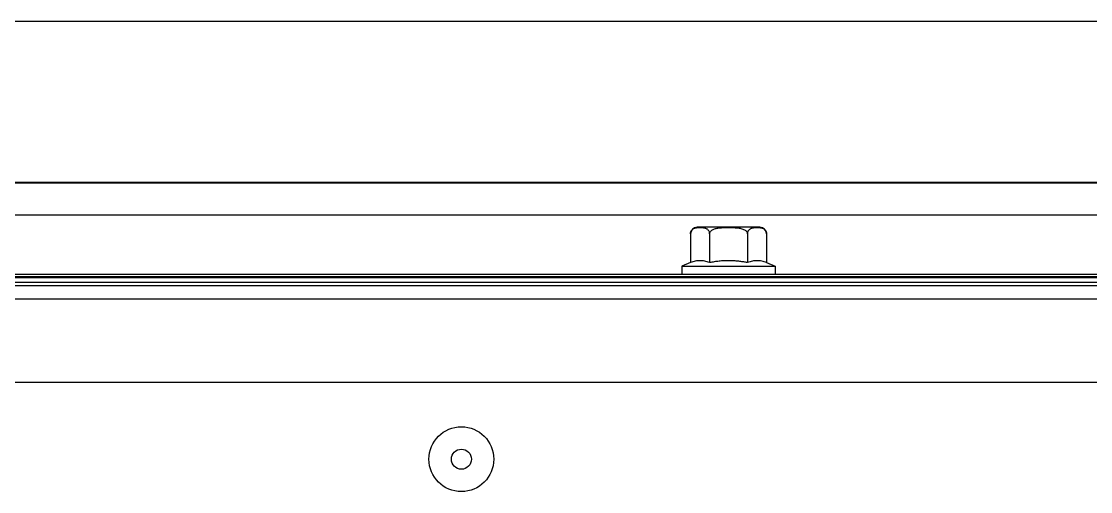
# Model space of a CAD drawing. Header units: millimetres. Extents: x 21899 to 38731, y -5425 to 3612.
# Drawn here: x 24222.9 to 24383, y -2836.8 to -2766.5 of the extents above; entities that cross this region are included whole.
import ezdxf

# ---------------------------------------------------------------- set-up
doc = ezdxf.new("R2010")
doc.units = ezdxf.units.MM

msp = doc.modelspace()

# ---------------------------------------------------------------- linework, layer by layer
at = {"color": 7, "linetype": 'Continuous'}
for p, q in [((25031.07, -2766.47), (23691.07, -2766.47)), ((25027.76, -2790.56), (22358.76, -2790.56)), ((25041.07, -2795.44), (22324.07, -2795.44)), ((24333.46, -2797.27), (24324.06, -2797.27)), ((24323.06, -2798.27), (24323.06, -2802.56)), ((24325.91, -2798.27), (24325.91, -2802.56)), ((24331.61, -2798.27), (24331.61, -2802.56)), ((24334.46, -2798.27), (24334.46, -2802.56)), ((24323.06, -2802.56), (24321.76, -2803.07)), ((24334.46, -2802.56), (24335.76, -2803.07)), ((22241.07, -2804.64), (25123.07, -2804.64)), ((22358.76, -2804.27), (25027.76, -2804.27)), ((24321.76, -2803.07), (24321.76, -2804.27)), ((24321.76, -2803.07), (24335.76, -2803.07)), ((24335.76, -2803.07), (24335.76, -2804.27)), ((22358.76, -2805.97), (25027.76, -2805.97)), ((25027.76, -2820.47), (23848.11, -2820.47))]:
    msp.add_line(p, q, dxfattribs=at)
at = {"color": 9, "linetype": 'Continuous'}
for p, q in [((25027.76, -2790.69), (22358.76, -2790.69)), ((22358.76, -2804.77), (25027.76, -2804.77)), ((22358.76, -2805.47), (25027.76, -2805.47)), ((22358.76, -2807.97), (25027.76, -2807.97))]:
    msp.add_line(p, q, dxfattribs=at)
at = {"color": 7, "linetype": 'Continuous'}
for radius in [4.85, 1.5]:
    msp.add_circle((24288.76, -2831.97), radius, dxfattribs=at)
for centre, start, end in [((24324.06, -2798.27), 90, 180), ((24333.46, -2798.27), 0, 90)]:
    msp.add_arc(centre, 1, start, end, dxfattribs=at)
for points, start_tangent, end_tangent in [([(24323.06, -2798.27), (24323.07, -2798.12), (24323.08, -2798.07)], (0, 1), (0.196493, 0.980505)), ([(24323.08, -2798.07), (24323.09, -2798.01)], (0.196493, 0.980505), (0.259097, 0.965851)), ([(24323.09, -2798.01), (24323.11, -2797.96), (24323.14, -2797.89)], (0.259097, 0.965851), (0.393606, 0.919279)), ([(24323.14, -2797.89), (24323.17, -2797.82), (24323.25, -2797.69), (24323.36, -2797.58), (24323.48, -2797.49), (24323.61, -2797.42), (24323.77, -2797.37), (24323.95, -2797.33), (24324.07, -2797.32)], (0.393606, 0.919279), (0.994208, 0.10747)), ([(24324.07, -2797.32), (24324.16, -2797.31), (24324.38, -2797.3), (24324.6, -2797.3), (24324.81, -2797.31), (24325, -2797.33), (24325.17, -2797.36), (24325.33, -2797.41), (24325.48, -2797.48), (24325.6, -2797.57), (24325.71, -2797.69), (24325.8, -2797.81), (24325.86, -2797.96), (24325.9, -2798.12), (24325.91, -2798.27)], (0.994208, 0.10747), (0, -1)), ([(24325.91, -2798.27), (24325.93, -2798.12), (24326, -2797.98), (24326.11, -2797.84), (24326.27, -2797.71), (24326.46, -2797.6), (24326.68, -2797.51), (24326.93, -2797.44), (24327.17, -2797.39), (24327.41, -2797.36), (24327.62, -2797.34), (24327.82, -2797.32), (24328.01, -2797.31), (24328.2, -2797.3), (24328.39, -2797.3), (24328.57, -2797.3), (24328.76, -2797.3)], (0, 1), (1, 0)), ([(24328.76, -2797.3), (24329.05, -2797.3), (24329.34, -2797.3), (24329.62, -2797.32), (24329.91, -2797.34), (24330.19, -2797.37), (24330.48, -2797.42), (24330.76, -2797.49), (24331.02, -2797.58), (24331.23, -2797.69), (24331.4, -2797.82), (24331.52, -2797.97), (24331.59, -2798.12), (24331.61, -2798.27)], (1, 0), (0, -1)), ([(24331.61, -2798.27), (24331.62, -2798.12), (24331.66, -2797.96), (24331.72, -2797.82), (24331.8, -2797.69), (24331.91, -2797.58), (24332.03, -2797.49), (24332.17, -2797.42), (24332.33, -2797.37), (24332.5, -2797.33), (24332.68, -2797.31), (24332.87, -2797.3), (24333.07, -2797.3), (24333.24, -2797.3), (24333.4, -2797.31), (24333.56, -2797.33), (24333.71, -2797.36), (24333.86, -2797.41), (24334.02, -2797.48), (24334.15, -2797.57), (24334.26, -2797.68), (24334.35, -2797.81), (24334.41, -2797.96), (24334.45, -2798.12), (24334.46, -2798.27)], (0, 1), (0, -1)), ([(24325.91, -2802.56), (24325.55, -2802.44), (24325.19, -2802.34), (24324.84, -2802.29), (24324.49, -2802.27), (24324.13, -2802.29), (24323.78, -2802.34), (24323.43, -2802.44), (24323.06, -2802.56)], (-0.932391, 0.361452), (-0.932391, -0.361452)), ([(24328.76, -2802.27), (24328.05, -2802.29), (24327.34, -2802.35), (24326.63, -2802.44), (24325.91, -2802.56)], (-1, 0), (-0.981728, -0.190289)), ([(24331.61, -2802.56), (24331.03, -2802.46), (24330.46, -2802.38), (24329.89, -2802.32), (24329.33, -2802.28), (24328.76, -2802.27)], (-0.981728, 0.190289), (-1, 0)), ([(24334.46, -2802.56), (24334.1, -2802.44), (24333.74, -2802.34), (24333.39, -2802.29), (24333.04, -2802.27), (24332.68, -2802.29), (24332.33, -2802.34), (24331.98, -2802.44), (24331.61, -2802.56)], (-0.932391, 0.361452), (-0.932391, -0.361452))]:
    msp.add_spline(points, degree=3, dxfattribs=dict(at, start_tangent=start_tangent, end_tangent=end_tangent))

doc.saveas('drawing.dxf')
